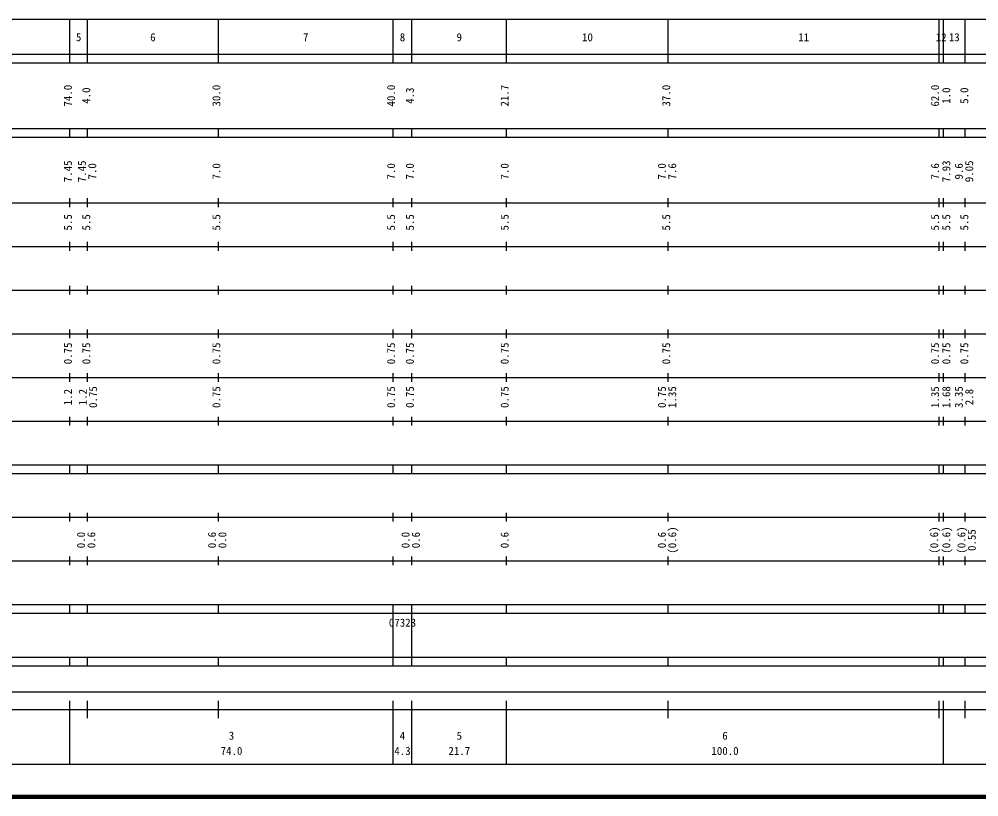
# Model space of a CAD drawing. Units: millimetres on the paper, enlarged 1000 times. Extents: x 40000 to 680000, y 20000 to 380000.
# Drawn here: x 256387 to 476111, y 20000 to 198000 of the extents above; entities that cross this region are included whole.
import ezdxf
from ezdxf.enums import TextEntityAlignment as Align

# ---------------------------------------------------------------- set-up
doc = ezdxf.new("R2010")
doc.units = ezdxf.units.MM
doc.header["$LTSCALE"] = 1000
doc.layers.add('M-TTL', color=2, linetype='Continuous', lineweight=140)
doc.layers.add('M-TTL-BAND', color=7, linetype='Continuous', lineweight=25)
doc.styles.add('ＭＳ ゴシック', font='')
doc.styles.get('ＭＳ ゴシック').set_extended_font_data('MS Gothic')

msp = doc.modelspace()

# ---------------------------------------------------------------- linework, layer by layer
at = {"layer": 'M-TTL'}
msp.add_line((40000, 20000), (680000, 20000), dxfattribs=at)
at = {"layer": 'M-TTL-BAND'}
for p, q in [((68000, 198000), (579000, 198000)), ((268000, 188000), (268000, 198000)), ((272000, 188000), (272000, 198000)), ((302000, 188000), (302000, 198000)), ((342000, 188000), (342000, 198000)), ((346300, 188000), (346300, 198000)), ((368000, 188000), (368000, 198000)), ((405000, 188000), (405000, 198000)), ((467000, 188000), (467000, 198000)), ((468000, 188000), (468000, 198000)), ((473000, 188000), (473000, 198000)), ((40000, 190000), (579000, 190000)), ((40000, 188000), (579000, 188000)), ((40000, 173000), (579000, 173000)), ((268000, 171000), (268000, 173000)), ((272000, 171000), (272000, 173000)), ((302000, 171000), (302000, 173000)), ((342000, 171000), (342000, 173000)), ((346300, 171000), (346300, 173000)), ((368000, 171000), (368000, 173000)), ((405000, 171000), (405000, 173000)), ((467000, 171000), (467000, 173000)), ((468000, 171000), (468000, 173000)), ((473000, 171000), (473000, 173000)), ((40000, 171000), (579000, 171000)), ((268000, 155000), (268000, 157000)), ((272000, 155000), (272000, 157000)), ((302000, 155000), (302000, 157000)), ((342000, 155000), (342000, 157000)), ((346300, 155000), (346300, 157000)), ((368000, 155000), (368000, 157000)), ((405000, 155000), (405000, 157000)), ((467000, 155000), (467000, 157000)), ((468000, 155000), (468000, 157000)), ((473000, 155000), (473000, 157000)), ((40000, 156000), (579000, 156000)), ((46000, 146000), (579000, 146000)), ((268000, 145000), (268000, 147000)), ((272000, 145000), (272000, 147000)), ((302000, 145000), (302000, 147000)), ((342000, 145000), (342000, 147000)), ((346300, 145000), (346300, 147000)), ((368000, 145000), (368000, 147000)), ((405000, 145000), (405000, 147000)), ((467000, 145000), (467000, 147000)), ((468000, 145000), (468000, 147000)), ((473000, 145000), (473000, 147000)), ((268000, 135000), (268000, 137000)), ((272000, 135000), (272000, 137000)), ((302000, 135000), (302000, 137000)), ((342000, 135000), (342000, 137000)), ((346300, 135000), (346300, 137000)), ((368000, 135000), (368000, 137000)), ((405000, 135000), (405000, 137000)), ((467000, 135000), (467000, 137000)), ((468000, 135000), (468000, 137000)), ((473000, 135000), (473000, 137000)), ((52000, 136000), (579000, 136000)), ((46000, 126000), (579000, 126000)), ((268000, 125000), (268000, 127000)), ((272000, 125000), (272000, 127000)), ((302000, 125000), (302000, 127000)), ((342000, 125000), (342000, 127000)), ((346300, 125000), (346300, 127000)), ((368000, 125000), (368000, 127000)), ((405000, 125000), (405000, 127000)), ((467000, 125000), (467000, 127000)), ((468000, 125000), (468000, 127000)), ((473000, 125000), (473000, 127000)), ((268000, 115000), (268000, 117000)), ((272000, 115000), (272000, 117000)), ((302000, 115000), (302000, 117000)), ((342000, 115000), (342000, 117000)), ((346300, 115000), (346300, 117000)), ((368000, 115000), (368000, 117000)), ((405000, 115000), (405000, 117000)), ((467000, 115000), (467000, 117000)), ((468000, 115000), (468000, 117000)), ((473000, 115000), (473000, 117000)), ((52000, 116000), (579000, 116000)), ((46000, 106000), (579000, 106000)), ((268000, 105000), (268000, 107000)), ((272000, 105000), (272000, 107000)), ((302000, 105000), (302000, 107000)), ((342000, 105000), (342000, 107000)), ((346300, 105000), (346300, 107000)), ((368000, 105000), (368000, 107000)), ((405000, 105000), (405000, 107000)), ((467000, 105000), (467000, 107000)), ((468000, 105000), (468000, 107000)), ((473000, 105000), (473000, 107000)), ((40000, 96000), (579000, 96000)), ((268000, 94000), (268000, 96000)), ((272000, 94000), (272000, 96000)), ((302000, 94000), (302000, 96000)), ((342000, 94000), (342000, 96000)), ((346300, 94000), (346300, 96000)), ((368000, 94000), (368000, 96000)), ((405000, 94000), (405000, 96000)), ((467000, 94000), (467000, 96000)), ((468000, 94000), (468000, 96000)), ((473000, 94000), (473000, 96000)), ((40000, 94000), (579000, 94000)), ((49000, 84000), (579000, 84000)), ((268000, 83000), (268000, 85000)), ((272000, 83000), (272000, 85000)), ((302000, 83000), (302000, 85000)), ((342000, 83000), (342000, 85000)), ((346300, 83000), (346300, 85000)), ((368000, 83000), (368000, 85000)), ((405000, 83000), (405000, 85000)), ((467000, 83000), (467000, 85000)), ((468000, 83000), (468000, 85000)), ((473000, 83000), (473000, 85000)), ((268000, 73000), (268000, 75000)), ((272000, 73000), (272000, 75000)), ((302000, 73000), (302000, 75000)), ((342000, 73000), (342000, 75000)), ((346300, 73000), (346300, 75000)), ((368000, 73000), (368000, 75000)), ((405000, 73000), (405000, 75000)), ((467000, 73000), (467000, 75000)), ((468000, 73000), (468000, 75000)), ((473000, 73000), (473000, 75000)), ((40000, 74000), (579000, 74000)), ((40000, 64000), (579000, 64000)), ((268000, 62000), (268000, 64000)), ((272000, 62000), (272000, 64000)), ((302000, 62000), (302000, 64000)), ((342000, 62000), (342000, 64000)), ((346300, 62000), (346300, 64000)), ((368000, 62000), (368000, 64000)), ((405000, 62000), (405000, 64000)), ((467000, 62000), (467000, 64000)), ((468000, 62000), (468000, 64000)), ((473000, 62000), (473000, 64000)), ((40000, 62000), (579000, 62000)), ((342000, 52000), (342000, 62000)), ((346300, 52000), (346300, 62000)), ((40000, 52000), (579000, 52000)), ((268000, 50000), (268000, 52000)), ((272000, 50000), (272000, 52000)), ((302000, 50000), (302000, 52000)), ((342000, 50000), (342000, 52000)), ((346300, 50000), (346300, 52000)), ((368000, 50000), (368000, 52000)), ((405000, 50000), (405000, 52000)), ((467000, 50000), (467000, 52000)), ((468000, 50000), (468000, 52000)), ((473000, 50000), (473000, 52000)), ((40000, 50000), (579000, 50000)), ((71000, 44000), (546000, 44000)), ((268000, 27500), (268000, 42000)), ((272000, 38000), (272000, 42000)), ((302000, 38000), (302000, 42000)), ((342000, 27500), (342000, 42000)), ((346300, 27500), (346300, 42000)), ((368000, 27500), (368000, 42000)), ((405000, 38000), (405000, 42000)), ((467000, 38000), (467000, 42000)), ((468000, 27500), (468000, 42000)), ((473000, 38000), (473000, 42000)), ((40000, 40000), (579000, 40000)), ((68000, 27500), (579000, 27500))]:
    msp.add_line(p, q, dxfattribs=at)

# ---------------------------------------------------------------- texts
at = {"layer": 'M-TTL-BAND', "style": 'ＭＳ ゴシック'}
for s, p in [('5', (270000, 192405)), ('6', (287000, 192405)), ('7', (322000, 192405)), ('8', (344150, 192405)), ('9', (357150, 192405)), ('10', (386500, 192405)), ('11', (436000, 192405)), ('12', (467500, 192405)), ('13', (470500, 192405)), ('07323', (344150, 58405)), ('3', (305000, 32523)), ('4', (344150, 32523)), ('5', (357150, 32523)), ('6', (418000, 32523)), ('74.0', (305000, 29033)), ('4.3', (344150, 29033)), ('21.7', (357150, 29033)), ('100.0', (418000, 29033))]:
    msp.add_text(s, height=1833, dxfattribs=at).set_placement(p, align=Align.BOTTOM_CENTER)
for s, p in [('74.0', (269000, 180500)), ('30.0', (303000, 180500)), ('40.0', (343000, 180500)), ('21.7', (369000, 180500)), ('37.0', (406000, 180500)), ('62.0', (467554, 180500)), ('4.0', (273208, 180500)), ('4.3', (347300, 180500)), ('1.0', (470128, 180500)), ('5.0', (474248, 180500)), ('7.45', (269000, 163174)), ('7.45', (272208, 163174)), ('7.0', (274578, 163174)), ('7.0', (303000, 163174)), ('7.0', (343000, 163174)), ('7.0', (347300, 163174)), ('7.0', (369000, 163174)), ('7.0', (405000, 163174)), ('7.6', (407370, 163174)), ('7.6', (467554, 163174)), ('7.93', (470128, 163174)), ('9.6', (473000, 163174)), ('9.05', (475370, 163174)), ('5.5', (269000, 151500)), ('5.5', (273208, 151500)), ('5.5', (303000, 151500)), ('5.5', (343000, 151500)), ('5.5', (347300, 151500)), ('5.5', (369000, 151500)), ('5.5', (406000, 151500)), ('5.5', (467554, 151500)), ('5.5', (470128, 151500)), ('5.5', (474248, 151500)), ('0.75', (269000, 121500)), ('0.75', (273208, 121500)), ('0.75', (303000, 121500)), ('0.75', (343000, 121500)), ('0.75', (347300, 121500)), ('0.75', (369000, 121500)), ('0.75', (406000, 121500)), ('0.75', (467554, 121500)), ('0.75', (470128, 121500)), ('0.75', (474248, 121500)), ('1.2', (269000, 111500)), ('1.2', (272397, 111500)), ('0.75', (274767, 111500)), ('0.75', (303000, 111500)), ('0.75', (343000, 111500)), ('0.75', (347300, 111500)), ('0.75', (369000, 111500)), ('0.75', (405000, 111500)), ('1.35', (407370, 111500)), ('1.35', (467554, 111500)), ('1.68', (470128, 111500)), ('3.35', (473000, 111500)), ('2.8', (475370, 111500)), ('(0.6)', (407370, 78764)), ('(0.6)', (467351, 78764)), ('(0.6)', (467351, 78764)), ('(0.6)', (470135, 78764)), ('(0.6)', (473590, 78764)), ('0.0', (272000, 78764)), ('0.6', (274370, 78764)), ('0.6', (302000, 78764)), ('0.0', (304370, 78764)), ('0.0', (346300, 78764)), ('0.6', (348670, 78764)), ('0.6', (369000, 78764)), ('0.6', (405000, 78764)), ('0.55', (475960, 78764))]:
    msp.add_text(s, height=1833, rotation=90, dxfattribs=at).set_placement(p, align=Align.BOTTOM_CENTER)

doc.saveas('drawing.dxf')
